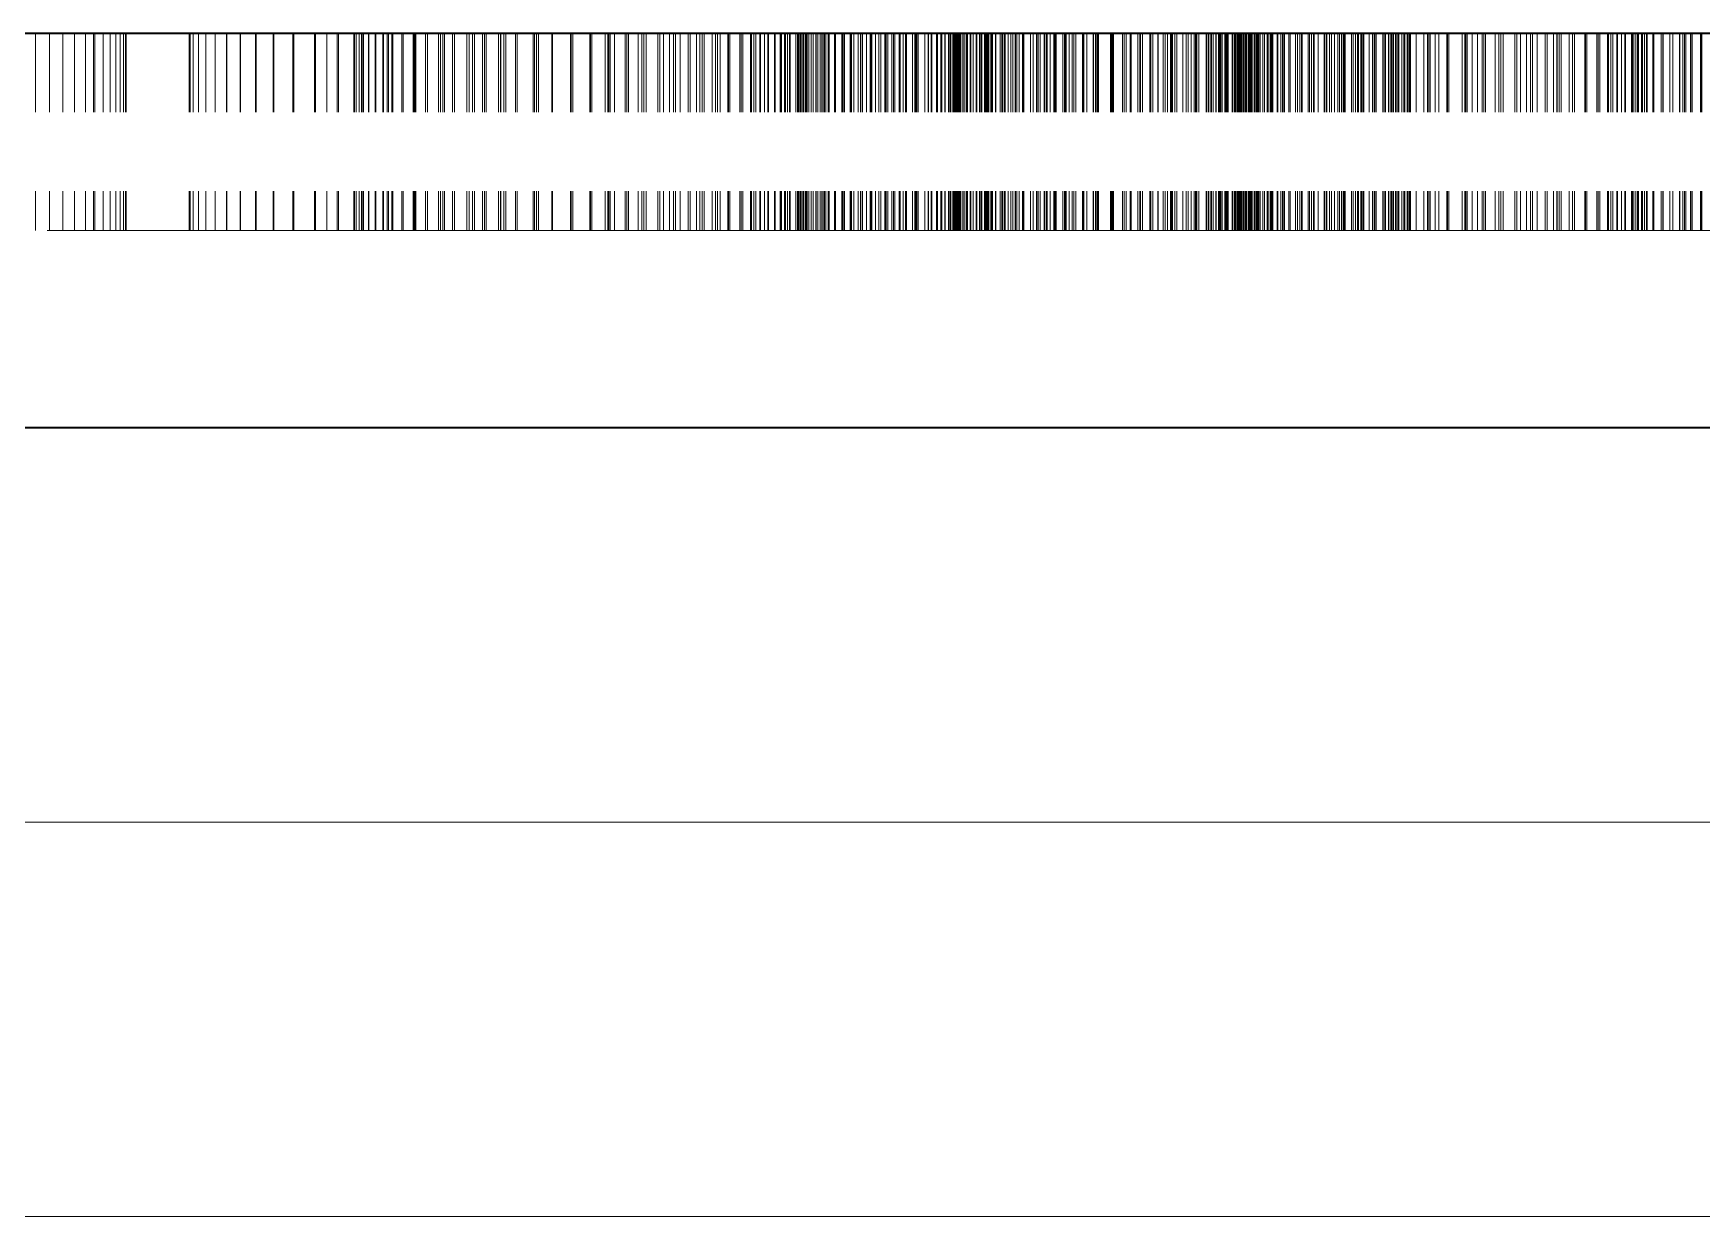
# Model space of a CAD drawing. Extents: x 23 to 587, y 4 to 413.
# Drawn here: x 110.662 to 112.778, y 247.85 to 249.35 of the extents above; entities that cross this region are included whole.
import ezdxf

# ---------------------------------------------------------------- set-up
doc = ezdxf.new("R2010")
doc.units = 0
doc.linetypes.add('DASHED', pattern=[15, 12, -3])
doc.layers.get('0').update_dxf_attribs({"lineweight": 13})

# ---------------------------------------------------------------- blocks, each defined once
blk = doc.blocks.new('BLOCK6915')
at = {"color": 7, "lineweight": 35}
for p, q in [((63, 70.5), (17, 70.5)), ((68, 69.5), (-68, 69.5)), ((63, 69.5), (17, 69.5))]:
    blk.add_line(p, q, dxfattribs=at)
at = {"color": 7, "linetype": 'DASHED', "lineweight": 13, "ltscale": 0.0125}
for p, q in [((41.9815, 70.5), (41.9815, 70)), ((42.0175, 70.5), (42.0175, 70)), ((42.0508, 70.5), (42.0508, 70)), ((42.0811, 70.5), (42.0811, 70)), ((42.1083, 70.5), (42.1083, 70)), ((42.1287, 70.5), (42.1287, 70)), ((42.1323, 70.5), (42.1323, 70)), ((42.1531, 70.5), (42.1531, 70)), ((42.1708, 70.5), (42.1708, 70)), ((42.1853, 70.5), (42.1853, 70)), ((42.1967, 70.5), (42.1967, 70)), ((42.2049, 70.5), (42.2049, 70)), ((42.2099, 70.5), (42.2099, 70)), ((42.2117, 70.5), (42.2117, 70)), ((42.3714, 70.5), (42.3714, 70)), ((42.374, 70.5), (42.374, 70)), ((42.374, 70.5), (42.374, 70)), ((42.3819, 70.5), (42.3819, 70)), ((42.382, 70.5), (42.382, 70)), ((42.3951, 70.5), (42.3951, 70)), ((42.3952, 70.5), (42.3952, 70)), ((42.4135, 70.5), (42.4135, 70)), ((42.4138, 70.5), (42.4138, 70)), ((42.4372, 70.5), (42.4372, 70)), ((42.4377, 70.5), (42.4377, 70)), ((42.4662, 70.5), (42.4662, 70)), ((42.4669, 70.5), (42.4669, 70)), ((42.5004, 70.5), (42.5004, 70)), ((42.5014, 70.5), (42.5014, 70)), ((42.5399, 70.5), (42.5399, 70)), ((42.5412, 70.5), (42.5412, 70)), ((42.5846, 70.5), (42.5846, 70)), ((42.5863, 70.5), (42.5863, 70)), ((42.6347, 70.5), (42.6347, 70)), ((42.6367, 70.5), (42.6367, 70)), ((42.6891, 70.5), (42.6891, 70)), ((42.6916, 70.5), (42.6916, 70)), ((42.7208, 70.5), (42.7208, 70)), ((42.7471, 70.5), (42.7471, 70)), ((42.7499, 70.5), (42.7499, 70)), ((42.7888, 70.5), (42.7888, 70)), ((42.7903, 70.5), (42.7903, 70)), ((42.7904, 70.5), (42.7904, 70)), ((42.7949, 70.5), (42.7949, 70)), ((42.795, 70.5), (42.795, 70)), ((42.8024, 70.5), (42.8024, 70)), ((42.8028, 70.5), (42.8028, 70)), ((42.8086, 70.5), (42.8086, 70)), ((42.8118, 70.5), (42.8118, 70)), ((42.813, 70.5), (42.813, 70)), ((42.8136, 70.5), (42.8136, 70)), ((42.8265, 70.5), (42.8265, 70)), ((42.8275, 70.5), (42.8275, 70)), ((42.8431, 70.5), (42.8431, 70)), ((42.8446, 70.5), (42.8446, 70)), ((42.8627, 70.5), (42.8627, 70)), ((42.8647, 70.5), (42.8647, 70)), ((42.8737, 70.5), (42.8737, 70)), ((42.8773, 70.5), (42.8773, 70)), ((42.8853, 70.5), (42.8853, 70)), ((42.8879, 70.5), (42.8879, 70)), ((42.9109, 70.5), (42.9109, 70)), ((42.9143, 70.5), (42.9143, 70)), ((42.9396, 70.5), (42.9396, 70)), ((42.9423, 70.5), (42.9423, 70)), ((42.9437, 70.5), (42.9437, 70)), ((42.9462, 70.5), (42.9462, 70)), ((42.9707, 70.5), (42.9707, 70)), ((42.9755, 70.5), (42.9755, 70)), ((43.0038, 70.5), (43.0038, 70)), ((43.0091, 70.5), (43.0091, 70)), ((43.0145, 70.5), (43.0145, 70)), ((43.0187, 70.5), (43.0187, 70)), ((43.0389, 70.5), (43.0389, 70)), ((43.0444, 70.5), (43.0444, 70)), ((43.076, 70.5), (43.076, 70)), ((43.0814, 70.5), (43.0814, 70)), ((43.0902, 70.5), (43.0902, 70)), ((43.0948, 70.5), (43.0948, 70)), ((43.1151, 70.5), (43.1151, 70)), ((43.1202, 70.5), (43.1202, 70)), ((43.1246, 70.5), (43.1246, 70)), ((43.1561, 70.5), (43.1561, 70)), ((43.1607, 70.5), (43.1607, 70)), ((43.1622, 70.5), (43.1622, 70)), ((43.1695, 70.5), (43.1695, 70)), ((43.1743, 70.5), (43.1743, 70)), ((43.1991, 70.5), (43.1991, 70)), ((43.2029, 70.5), (43.2029, 70)), ((43.2441, 70.5), (43.2441, 70)), ((43.2469, 70.5), (43.2469, 70)), ((43.2523, 70.5), (43.2523, 70)), ((43.2574, 70.5), (43.2574, 70)), ((43.291, 70.5), (43.291, 70)), ((43.2926, 70.5), (43.2926, 70)), ((43.3386, 70.5), (43.3386, 70)), ((43.34, 70.5), (43.34, 70)), ((43.34, 70.5), (43.34, 70)), ((43.3441, 70.5), (43.3441, 70)), ((43.3874, 70.5), (43.3874, 70)), ((43.389, 70.5), (43.389, 70)), ((43.3924, 70.5), (43.3924, 70)), ((43.426, 70.5), (43.426, 70)), ((43.4332, 70.5), (43.4332, 70)), ((43.436, 70.5), (43.436, 70)), ((43.4395, 70.5), (43.4395, 70)), ((43.4497, 70.5), (43.4497, 70)), ((43.4773, 70.5), (43.4773, 70)), ((43.4811, 70.5), (43.4811, 70)), ((43.4854, 70.5), (43.4854, 70)), ((43.5098, 70.5), (43.5098, 70)), ((43.5196, 70.5), (43.5196, 70)), ((43.5242, 70.5), (43.5242, 70)), ((43.5303, 70.5), (43.5303, 70)), ((43.5603, 70.5), (43.5603, 70)), ((43.5654, 70.5), (43.5654, 70)), ((43.574, 70.5), (43.574, 70)), ((43.5898, 70.5), (43.5898, 70)), ((43.5993, 70.5), (43.5993, 70)), ((43.6047, 70.5), (43.6047, 70)), ((43.6165, 70.5), (43.6165, 70)), ((43.6366, 70.5), (43.6366, 70)), ((43.6421, 70.5), (43.6421, 70)), ((43.6579, 70.5), (43.6579, 70)), ((43.6663, 70.5), (43.6663, 70)), ((43.6722, 70.5), (43.6722, 70)), ((43.6775, 70.5), (43.6775, 70)), ((43.6981, 70.5), (43.6981, 70)), ((43.7061, 70.5), (43.7061, 70)), ((43.7109, 70.5), (43.7109, 70)), ((43.718, 70.5), (43.718, 70)), ((43.7372, 70.5), (43.7372, 70)), ((43.7384, 70.5), (43.7384, 70)), ((43.739, 70.5), (43.739, 70)), ((43.7424, 70.5), (43.7424, 70)), ((43.7682, 70.5), (43.7682, 70)), ((43.7715, 70.5), (43.7715, 70)), ((43.7752, 70.5), (43.7752, 70)), ((43.7948, 70.5), (43.7948, 70)), ((43.7974, 70.5), (43.7974, 70)), ((43.8031, 70.5), (43.8031, 70)), ((43.8081, 70.5), (43.8081, 70)), ((43.8184, 70.5), (43.8184, 70)), ((43.8204, 70.5), (43.8204, 70)), ((43.8305, 70.5), (43.8305, 70)), ((43.8388, 70.5), (43.8388, 70)), ((43.8402, 70.5), (43.8402, 70)), ((43.856, 70.5), (43.856, 70)), ((43.857, 70.5), (43.857, 70)), ((43.8575, 70.5), (43.8575, 70)), ((43.8701, 70.5), (43.8701, 70)), ((43.8708, 70.5), (43.8708, 70)), ((43.8736, 70.5), (43.8736, 70)), ((43.8811, 70.5), (43.8811, 70)), ((43.8815, 70.5), (43.8815, 70)), ((43.884, 70.5), (43.884, 70)), ((43.889, 70.5), (43.889, 70)), ((43.8891, 70.5), (43.8891, 70)), ((43.8937, 70.5), (43.8937, 70)), ((43.8937, 70.5), (43.8937, 70)), ((43.8952, 70.5), (43.8952, 70)), ((43.9101, 70.5), (43.9101, 70)), ((43.9145, 70.5), (43.9145, 70)), ((43.9153, 70.5), (43.9153, 70)), ((43.9154, 70.5), (43.9154, 70)), ((43.9177, 70.5), (43.9177, 70)), ((43.9183, 70.5), (43.9183, 70)), ((43.9217, 70.5), (43.9217, 70)), ((43.9231, 70.5), (43.9231, 70)), ((43.9273, 70.5), (43.9273, 70)), ((43.9298, 70.5), (43.9298, 70)), ((43.9344, 70.5), (43.9344, 70)), ((43.9354, 70.5), (43.9354, 70)), ((43.9357, 70.5), (43.9357, 70)), ((43.9384, 70.5), (43.9384, 70)), ((43.9432, 70.5), (43.9432, 70)), ((43.9489, 70.5), (43.9489, 70)), ((43.9536, 70.5), (43.9536, 70)), ((43.9609, 70.5), (43.9609, 70)), ((43.9613, 70.5), (43.9613, 70)), ((43.9656, 70.5), (43.9656, 70)), ((43.9718, 70.5), (43.9718, 70)), ((43.9755, 70.5), (43.9755, 70)), ((43.9756, 70.5), (43.9756, 70)), ((43.9791, 70.5), (43.9791, 70)), ((43.9828, 70.5), (43.9828, 70)), ((43.9856, 70.5), (43.9856, 70)), ((43.9918, 70.5), (43.9918, 70)), ((43.9935, 70.5), (43.9935, 70)), ((43.9938, 70.5), (43.9938, 70)), ((43.9943, 70.5), (43.9943, 70)), ((44.0083, 70.5), (44.0083, 70)), ((44.0099, 70.5), (44.0099, 70)), ((44.01, 70.5), (44.01, 70)), ((44.0109, 70.5), (44.0109, 70)), ((44.0265, 70.5), (44.0265, 70)), ((44.0287, 70.5), (44.0287, 70)), ((44.0299, 70.5), (44.0299, 70)), ((44.0337, 70.5), (44.0337, 70)), ((44.0477, 70.5), (44.0477, 70)), ((44.048, 70.5), (44.048, 70)), ((44.0483, 70.5), (44.0483, 70)), ((44.0513, 70.5), (44.0513, 70)), ((44.0568, 70.5), (44.0568, 70)), ((44.068, 70.5), (44.068, 70)), ((44.0737, 70.5), (44.0737, 70)), ((44.0744, 70.5), (44.0744, 70)), ((44.0789, 70.5), (44.0789, 70)), ((44.0894, 70.5), (44.0894, 70)), ((44.0981, 70.5), (44.0981, 70)), ((44.099, 70.5), (44.099, 70)), ((44.1, 70.5), (44.1, 70)), ((44.1028, 70.5), (44.1028, 70)), ((44.1122, 70.5), (44.1122, 70)), ((44.1202, 70.5), (44.1202, 70)), ((44.1253, 70.5), (44.1253, 70)), ((44.1354, 70.5), (44.1354, 70)), ((44.1361, 70.5), (44.1361, 70)), ((44.1393, 70.5), (44.1393, 70)), ((44.1428, 70.5), (44.1428, 70)), ((44.1531, 70.5), (44.1531, 70)), ((44.1574, 70.5), (44.1574, 70)), ((44.1613, 70.5), (44.1613, 70)), ((44.1716, 70.5), (44.1716, 70)), ((44.1745, 70.5), (44.1745, 70)), ((44.1823, 70.5), (44.1823, 70)), ((44.1825, 70.5), (44.1825, 70)), ((44.1877, 70.5), (44.1877, 70)), ((44.1907, 70.5), (44.1907, 70)), ((44.2058, 70.5), (44.2058, 70)), ((44.2116, 70.5), (44.2116, 70)), ((44.2134, 70.5), (44.2134, 70)), ((44.2153, 70.5), (44.2153, 70)), ((44.2166, 70.5), (44.2166, 70)), ((44.2199, 70.5), (44.2199, 70)), ((44.2373, 70.5), (44.2373, 70)), ((44.2451, 70.5), (44.2451, 70)), ((44.2455, 70.5), (44.2455, 70)), ((44.246, 70.5), (44.246, 70)), ((44.2528, 70.5), (44.2528, 70)), ((44.2552, 70.5), (44.2552, 70)), ((44.2665, 70.5), (44.2665, 70)), ((44.2692, 70.5), (44.2692, 70)), ((44.2779, 70.5), (44.2779, 70)), ((44.2784, 70.5), (44.2784, 70)), ((44.2801, 70.5), (44.2801, 70)), ((44.2876, 70.5), (44.2876, 70)), ((44.2885, 70.5), (44.2885, 70)), ((44.2967, 70.5), (44.2967, 70)), ((44.3008, 70.5), (44.3008, 70)), ((44.3026, 70.5), (44.3026, 70)), ((44.3031, 70.5), (44.3031, 70)), ((44.3077, 70.5), (44.3077, 70)), ((44.3087, 70.5), (44.3087, 70)), ((44.3104, 70.5), (44.3104, 70)), ((44.3113, 70.5), (44.3113, 70)), ((44.3138, 70.5), (44.3138, 70)), ((44.3159, 70.5), (44.3159, 70)), ((44.3183, 70.5), (44.3183, 70)), ((44.3187, 70.5), (44.3187, 70)), ((44.3193, 70.5), (44.3193, 70)), ((44.32, 70.5), (44.32, 70)), ((44.3221, 70.5), (44.3221, 70)), ((44.3223, 70.5), (44.3223, 70)), ((44.325, 70.5), (44.325, 70)), ((44.3272, 70.5), (44.3272, 70)), ((44.3287, 70.5), (44.3287, 70)), ((44.3333, 70.5), (44.3333, 70)), ((44.3341, 70.5), (44.3341, 70)), ((44.3387, 70.5), (44.3387, 70)), ((44.343, 70.5), (44.343, 70)), ((44.3449, 70.5), (44.3449, 70)), ((44.352, 70.5), (44.352, 70)), ((44.3528, 70.5), (44.3528, 70)), ((44.3534, 70.5), (44.3534, 70)), ((44.3537, 70.5), (44.3537, 70)), ((44.3539, 70.5), (44.3539, 70)), ((44.3599, 70.5), (44.3599, 70)), ((44.3668, 70.5), (44.3668, 70)), ((44.3689, 70.5), (44.3689, 70)), ((44.3756, 70.5), (44.3756, 70)), ((44.379, 70.5), (44.379, 70)), ((44.3814, 70.5), (44.3814, 70)), ((44.3816, 70.5), (44.3816, 70)), ((44.3883, 70.5), (44.3883, 70)), ((44.3905, 70.5), (44.3905, 70)), ((44.3926, 70.5), (44.3926, 70)), ((44.3949, 70.5), (44.3949, 70)), ((44.3965, 70.5), (44.3965, 70)), ((44.3984, 70.5), (44.3984, 70)), ((44.4031, 70.5), (44.4031, 70)), ((44.4058, 70.5), (44.4058, 70)), ((44.4085, 70.5), (44.4085, 70)), ((44.4164, 70.5), (44.4164, 70)), ((44.417, 70.5), (44.417, 70)), ((44.4172, 70.5), (44.4172, 70)), ((44.4281, 70.5), (44.4281, 70)), ((44.4322, 70.5), (44.4322, 70)), ((44.4336, 70.5), (44.4336, 70)), ((44.438, 70.5), (44.438, 70)), ((44.44, 70.5), (44.44, 70)), ((44.441, 70.5), (44.441, 70)), ((44.4486, 70.5), (44.4486, 70)), ((44.4551, 70.5), (44.4551, 70)), ((44.4606, 70.5), (44.4606, 70)), ((44.4662, 70.5), (44.4662, 70)), ((44.4671, 70.5), (44.4671, 70)), ((44.4703, 70.5), (44.4703, 70)), ((44.4762, 70.5), (44.4762, 70)), ((44.4851, 70.5), (44.4851, 70)), ((44.4852, 70.5), (44.4852, 70)), ((44.4868, 70.5), (44.4868, 70)), ((44.4882, 70.5), (44.4882, 70)), ((44.5047, 70.5), (44.5047, 70)), ((44.5052, 70.5), (44.5052, 70)), ((44.5117, 70.5), (44.5117, 70)), ((44.5206, 70.5), (44.5206, 70)), ((44.5212, 70.5), (44.5212, 70)), ((44.5243, 70.5), (44.5243, 70)), ((44.5293, 70.5), (44.5293, 70)), ((44.5395, 70.5), (44.5395, 70)), ((44.5402, 70.5), (44.5402, 70)), ((44.5408, 70.5), (44.5408, 70)), ((44.5446, 70.5), (44.5446, 70)), ((44.5456, 70.5), (44.5456, 70)), ((44.5473, 70.5), (44.5473, 70)), ((44.5473, 70.5), (44.5473, 70)), ((44.5552, 70.5), (44.5552, 70)), ((44.5552, 70.5), (44.5552, 70)), ((44.5641, 70.5), (44.5641, 70)), ((44.5667, 70.5), (44.5667, 70)), ((44.5683, 70.5), (44.5683, 70)), ((44.5685, 70.5), (44.5685, 70)), ((44.5687, 70.5), (44.5687, 70)), ((44.5705, 70.5), (44.5705, 70)), ((44.5868, 70.5), (44.5868, 70)), ((44.5871, 70.5), (44.5871, 70)), ((44.591, 70.5), (44.591, 70)), ((44.5934, 70.5), (44.5934, 70)), ((44.5938, 70.5), (44.5938, 70)), ((44.5953, 70.5), (44.5953, 70)), ((44.6028, 70.5), (44.6028, 70)), ((44.6105, 70.5), (44.6105, 70)), ((44.611, 70.5), (44.611, 70)), ((44.6145, 70.5), (44.6145, 70)), ((44.6198, 70.5), (44.6198, 70)), ((44.637, 70.5), (44.637, 70)), ((44.6394, 70.5), (44.6394, 70)), ((44.6402, 70.5), (44.6402, 70)), ((44.6479, 70.5), (44.6479, 70)), ((44.664, 70.5), (44.664, 70)), ((44.6651, 70.5), (44.6651, 70)), ((44.67, 70.5), (44.67, 70)), ((44.6732, 70.5), (44.6732, 70)), ((44.6736, 70.5), (44.6736, 70)), ((44.6746, 70.5), (44.6746, 70)), ((44.6778, 70.5), (44.6778, 70)), ((44.7079, 70.5), (44.7079, 70)), ((44.7093, 70.5), (44.7093, 70)), ((44.7112, 70.5), (44.7112, 70)), ((44.7131, 70.5), (44.7131, 70)), ((44.7144, 70.5), (44.7144, 70)), ((44.7153, 70.5), (44.7153, 70)), ((44.7385, 70.5), (44.7385, 70)), ((44.7426, 70.5), (44.7426, 70)), ((44.7473, 70.5), (44.7473, 70)), ((44.7579, 70.5), (44.7579, 70)), ((44.7596, 70.5), (44.7596, 70)), ((44.7603, 70.5), (44.7603, 70)), ((44.777, 70.5), (44.777, 70)), ((44.7819, 70.5), (44.7819, 70)), ((44.7839, 70.5), (44.7839, 70)), ((44.7894, 70.5), (44.7894, 70)), ((44.8079, 70.5), (44.8079, 70)), ((44.8083, 70.5), (44.8083, 70)), ((44.8099, 70.5), (44.8099, 70)), ((44.81, 70.5), (44.81, 70)), ((44.8149, 70.5), (44.8149, 70)), ((44.828, 70.5), (44.828, 70)), ((44.8285, 70.5), (44.8285, 70)), ((44.8413, 70.5), (44.8413, 70)), ((44.8464, 70.5), (44.8464, 70)), ((44.852, 70.5), (44.852, 70)), ((44.86, 70.5), (44.86, 70)), ((44.8624, 70.5), (44.8624, 70)), ((44.8648, 70.5), (44.8648, 70)), ((44.8708, 70.5), (44.8708, 70)), ((44.8712, 70.5), (44.8712, 70)), ((44.8765, 70.5), (44.8765, 70)), ((44.8913, 70.5), (44.8913, 70)), ((44.8915, 70.5), (44.8915, 70)), ((44.8995, 70.5), (44.8995, 70)), ((44.905, 70.5), (44.905, 70)), ((44.9121, 70.5), (44.9121, 70)), ((44.9203, 70.5), (44.9203, 70)), ((44.9232, 70.5), (44.9232, 70)), ((44.9262, 70.5), (44.9262, 70)), ((44.9263, 70.5), (44.9263, 70)), ((44.927, 70.5), (44.927, 70)), ((44.932, 70.5), (44.932, 70)), ((44.9507, 70.5), (44.9507, 70)), ((44.9515, 70.5), (44.9515, 70)), ((44.9522, 70.5), (44.9522, 70)), ((44.9568, 70.5), (44.9568, 70)), ((44.9574, 70.5), (44.9574, 70)), ((44.9621, 70.5), (44.9621, 70)), ((44.9636, 70.5), (44.9636, 70)), ((44.9636, 70.5), (44.9636, 70)), ((44.9681, 70.5), (44.9681, 70)), ((44.9683, 70.5), (44.9683, 70)), ((44.9753, 70.5), (44.9753, 70)), ((44.9757, 70.5), (44.9757, 70)), ((44.976, 70.5), (44.976, 70)), ((44.9814, 70.5), (44.9814, 70)), ((44.9819, 70.5), (44.9819, 70)), ((44.983, 70.5), (44.983, 70)), ((44.9851, 70.5), (44.9851, 70)), ((44.9862, 70.5), (44.9862, 70)), ((44.9869, 70.5), (44.9869, 70)), ((44.9906, 70.5), (44.9906, 70)), ((44.9909, 70.5), (44.9909, 70)), ((44.9975, 70.5), (44.9975, 70)), ((44.9998, 70.5), (44.9998, 70)), ((45.0008, 70.5), (45.0008, 70)), ((45.0038, 70.5), (45.0038, 70)), ((45.0048, 70.5), (45.0048, 70)), ((45.0059, 70.5), (45.0059, 70)), ((45.0164, 70.5), (45.0164, 70)), ((45.0178, 70.5), (45.0178, 70)), ((45.0182, 70.5), (45.0182, 70)), ((45.0223, 70.5), (45.0223, 70)), ((45.0248, 70.5), (45.0248, 70)), ((45.0282, 70.5), (45.0282, 70)), ((45.0304, 70.5), (45.0304, 70)), ((45.0337, 70.5), (45.0337, 70)), ((45.036, 70.5), (45.036, 70)), ((45.038, 70.5), (45.038, 70)), ((45.0413, 70.5), (45.0413, 70)), ((45.0439, 70.5), (45.0439, 70)), ((45.0443, 70.5), (45.0443, 70)), ((45.0469, 70.5), (45.0469, 70)), ((45.0505, 70.5), (45.0505, 70)), ((45.0506, 70.5), (45.0506, 70)), ((45.0509, 70.5), (45.0509, 70)), ((45.0529, 70.5), (45.0529, 70)), ((45.0573, 70.5), (45.0573, 70)), ((45.0586, 70.5), (45.0586, 70)), ((45.0592, 70.5), (45.0592, 70)), ((45.0607, 70.5), (45.0607, 70)), ((45.0612, 70.5), (45.0612, 70)), ((45.0623, 70.5), (45.0623, 70)), ((45.0642, 70.5), (45.0642, 70)), ((45.0663, 70.5), (45.0663, 70)), ((45.0673, 70.5), (45.0673, 70)), ((45.072, 70.5), (45.072, 70)), ((45.0727, 70.5), (45.0727, 70)), ((45.0765, 70.5), (45.0765, 70)), ((45.0769, 70.5), (45.0769, 70)), ((45.0789, 70.5), (45.0789, 70)), ((45.0797, 70.5), (45.0797, 70)), ((45.0799, 70.5), (45.0799, 70)), ((45.0817, 70.5), (45.0817, 70)), ((45.0817, 70.5), (45.0817, 70)), ((45.0823, 70.5), (45.0823, 70)), ((45.0842, 70.5), (45.0842, 70)), ((45.0875, 70.5), (45.0875, 70)), ((45.0941, 70.5), (45.0941, 70)), ((45.0988, 70.5), (45.0988, 70)), ((45.1048, 70.5), (45.1048, 70)), ((45.1071, 70.5), (45.1071, 70)), ((45.1077, 70.5), (45.1077, 70)), ((45.1128, 70.5), (45.1128, 70)), ((45.1156, 70.5), (45.1156, 70)), ((45.1169, 70.5), (45.1169, 70)), ((45.1195, 70.5), (45.1195, 70)), ((45.1199, 70.5), (45.1199, 70)), ((45.1307, 70.5), (45.1307, 70)), ((45.1321, 70.5), (45.1321, 70)), ((45.1399, 70.5), (45.1399, 70)), ((45.144, 70.5), (45.144, 70)), ((45.1478, 70.5), (45.1478, 70)), ((45.1484, 70.5), (45.1484, 70)), ((45.1488, 70.5), (45.1488, 70)), ((45.16, 70.5), (45.16, 70)), ((45.1639, 70.5), (45.1639, 70)), ((45.1771, 70.5), (45.1771, 70)), ((45.1823, 70.5), (45.1823, 70)), ((45.1877, 70.5), (45.1877, 70)), ((45.1882, 70.5), (45.1882, 70)), ((45.192, 70.5), (45.192, 70)), ((45.1942, 70.5), (45.1942, 70)), ((45.2095, 70.5), (45.2095, 70)), ((45.2122, 70.5), (45.2122, 70)), ((45.2176, 70.5), (45.2176, 70)), ((45.223, 70.5), (45.223, 70)), ((45.2241, 70.5), (45.2241, 70)), ((45.2348, 70.5), (45.2348, 70)), ((45.2493, 70.5), (45.2493, 70)), ((45.2503, 70.5), (45.2503, 70)), ((45.2547, 70.5), (45.2547, 70)), ((45.2554, 70.5), (45.2554, 70)), ((45.2561, 70.5), (45.2561, 70)), ((45.2635, 70.5), (45.2635, 70)), ((45.268, 70.5), (45.268, 70)), ((45.276, 70.5), (45.276, 70)), ((45.2842, 70.5), (45.2842, 70)), ((45.2883, 70.5), (45.2883, 70)), ((45.2934, 70.5), (45.2934, 70)), ((45.2978, 70.5), (45.2978, 70)), ((45.3002, 70.5), (45.3002, 70)), ((45.3033, 70.5), (45.3033, 70)), ((45.3192, 70.5), (45.3192, 70)), ((45.3229, 70.5), (45.3229, 70)), ((45.3293, 70.5), (45.3293, 70)), ((45.3339, 70.5), (45.3339, 70)), ((45.3369, 70.5), (45.3369, 70)), ((45.3427, 70.5), (45.3427, 70)), ((45.344, 70.5), (45.344, 70)), ((45.3476, 70.5), (45.3476, 70)), ((45.3505, 70.5), (45.3505, 70)), ((45.3637, 70.5), (45.3637, 70)), ((45.3724, 70.5), (45.3724, 70)), ((45.3726, 70.5), (45.3726, 70)), ((45.3762, 70.5), (45.3762, 70)), ((45.3781, 70.5), (45.3781, 70)), ((45.3817, 70.5), (45.3817, 70)), ((45.3982, 70.5), (45.3982, 70)), ((45.4021, 70.5), (45.4021, 70)), ((45.4051, 70.5), (45.4051, 70)), ((45.4129, 70.5), (45.4129, 70)), ((45.4173, 70.5), (45.4173, 70)), ((45.4201, 70.5), (45.4201, 70)), ((45.4223, 70.5), (45.4223, 70)), ((45.4255, 70.5), (45.4255, 70)), ((45.4259, 70.5), (45.4259, 70)), ((45.4307, 70.5), (45.4307, 70)), ((45.4343, 70.5), (45.4343, 70)), ((45.4372, 70.5), (45.4372, 70)), ((45.4389, 70.5), (45.4389, 70)), ((45.4467, 70.5), (45.4467, 70)), ((45.4518, 70.5), (45.4518, 70)), ((45.4545, 70.5), (45.4545, 70)), ((45.4602, 70.5), (45.4602, 70)), ((45.4606, 70.5), (45.4606, 70)), ((45.461, 70.5), (45.461, 70)), ((45.4643, 70.5), (45.4643, 70)), ((45.4649, 70.5), (45.4649, 70)), ((45.4658, 70.5), (45.4658, 70)), ((45.4665, 70.5), (45.4665, 70)), ((45.4675, 70.5), (45.4675, 70)), ((45.4684, 70.5), (45.4684, 70)), ((45.4828, 70.5), (45.4828, 70)), ((45.5022, 70.5), (45.5022, 70)), ((45.5119, 70.5), (45.5119, 70)), ((45.5133, 70.5), (45.5133, 70)), ((45.5133, 70.5), (45.5133, 70)), ((45.5173, 70.5), (45.5173, 70)), ((45.5183, 70.5), (45.5183, 70)), ((45.5311, 70.5), (45.5311, 70)), ((45.5407, 70.5), (45.5407, 70)), ((45.5607, 70.5), (45.5607, 70)), ((45.5622, 70.5), (45.5622, 70)), ((45.5656, 70.5), (45.5656, 70)), ((45.5993, 70.5), (45.5993, 70)), ((45.6065, 70.5), (45.6065, 70)), ((45.6092, 70.5), (45.6092, 70)), ((45.6127, 70.5), (45.6127, 70)), ((45.6246, 70.5), (45.6246, 70)), ((45.6389, 70.5), (45.6389, 70)), ((45.6505, 70.5), (45.6505, 70)), ((45.6543, 70.5), (45.6543, 70)), ((45.6587, 70.5), (45.6587, 70)), ((45.683, 70.5), (45.683, 70)), ((45.6929, 70.5), (45.6929, 70)), ((45.6975, 70.5), (45.6975, 70)), ((45.7035, 70.5), (45.7035, 70)), ((45.7336, 70.5), (45.7336, 70)), ((45.7387, 70.5), (45.7387, 70)), ((45.7472, 70.5), (45.7472, 70)), ((45.7631, 70.5), (45.7631, 70)), ((45.7726, 70.5), (45.7726, 70)), ((45.778, 70.5), (45.778, 70)), ((45.7898, 70.5), (45.7898, 70)), ((45.8099, 70.5), (45.8099, 70)), ((45.8153, 70.5), (45.8153, 70)), ((45.8311, 70.5), (45.8311, 70)), ((45.8395, 70.5), (45.8395, 70)), ((45.8405, 70.5), (45.8405, 70)), ((45.8455, 70.5), (45.8455, 70)), ((45.8507, 70.5), (45.8507, 70)), ((45.8714, 70.5), (45.8714, 70)), ((45.8794, 70.5), (45.8794, 70)), ((45.8842, 70.5), (45.8842, 70)), ((45.9105, 70.5), (45.9105, 70)), ((45.9116, 70.5), (45.9116, 70)), ((45.9123, 70.5), (45.9123, 70)), ((45.9157, 70.5), (45.9157, 70)), ((45.9414, 70.5), (45.9414, 70)), ((45.9447, 70.5), (45.9447, 70)), ((45.9484, 70.5), (45.9484, 70)), ((45.9681, 70.5), (45.9681, 70)), ((45.9707, 70.5), (45.9707, 70)), ((45.9763, 70.5), (45.9763, 70)), ((45.9814, 70.5), (45.9814, 70)), ((45.9916, 70.5), (45.9916, 70)), ((45.992, 70.5), (45.992, 70)), ((45.9936, 70.5), (45.9936, 70)), ((46.0038, 70.5), (46.0038, 70)), ((46.012, 70.5), (46.012, 70)), ((46.0135, 70.5), (46.0135, 70)), ((46.0293, 70.5), (46.0293, 70)), ((46.0303, 70.5), (46.0303, 70)), ((46.0307, 70.5), (46.0307, 70)), ((46.0323, 70.5), (46.0323, 70)), ((46.0337, 70.5), (46.0337, 70)), ((46.0337, 70.5), (46.0337, 70)), ((46.0381, 70.5), (46.0381, 70)), ((46.0381, 70.5), (46.0381, 70)), ((46.0434, 70.5), (46.0434, 70)), ((46.0441, 70.5), (46.0441, 70)), ((46.0454, 70.5), (46.0454, 70)), ((46.0455, 70.5), (46.0455, 70)), ((46.0469, 70.5), (46.0469, 70)), ((46.0544, 70.5), (46.0544, 70)), ((46.0547, 70.5), (46.0547, 70)), ((46.0557, 70.5), (46.0557, 70)), ((46.0558, 70.5), (46.0558, 70)), ((46.0573, 70.5), (46.0573, 70)), ((46.0622, 70.5), (46.0622, 70)), ((46.0624, 70.5), (46.0624, 70)), ((46.0669, 70.5), (46.0669, 70)), ((46.067, 70.5), (46.067, 70)), ((46.0685, 70.5), (46.0685, 70)), ((46.0688, 70.5), (46.0688, 70)), ((46.0691, 70.5), (46.0691, 70)), ((46.0833, 70.5), (46.0833, 70)), ((46.0849, 70.5), (46.0849, 70)), ((46.0853, 70.5), (46.0853, 70)), ((46.1039, 70.5), (46.1039, 70)), ((46.1041, 70.5), (46.1041, 70)), ((46.1044, 70.5), (46.1044, 70)), ((46.1087, 70.5), (46.1087, 70)), ((46.109, 70.5), (46.109, 70)), ((46.1259, 70.5), (46.1259, 70)), ((46.1265, 70.5), (46.1265, 70)), ((46.1341, 70.5), (46.1341, 70)), ((46.1508, 70.5), (46.1508, 70)), ((46.1516, 70.5), (46.1516, 70)), ((46.1589, 70.5), (46.1589, 70)), ((46.1638, 70.5), (46.1638, 70)), ((46.1668, 70.5), (46.1668, 70)), ((46.1786, 70.5), (46.1786, 70)), ((46.1796, 70.5), (46.1796, 70)), ((46.1831, 70.5), (46.1831, 70)), ((46.2041, 70.5), (46.2041, 70)), ((46.2049, 70.5), (46.2049, 70)), ((46.207, 70.5), (46.207, 70))]:
    blk.add_line(p, q, dxfattribs=at)
at = {"color": 7, "lineweight": 35, "ltscale": 3.7775e-05}
blk.add_line((42.7903, 70.5), (42.7888, 70.5), dxfattribs=at)
at = {"color": 7, "lineweight": 35, "ltscale": 0.0001131}
for p, q in [((42.7949, 70.5), (42.7903, 70.5)), ((44.9681, 70.5), (44.9636, 70.5))]:
    blk.add_line(p, q, dxfattribs=at)
at = {"color": 7, "lineweight": 35, "ltscale": 0.00018845}
for p, q in [((42.8024, 70.5), (42.7949, 70.5)), ((44.9757, 70.5), (44.9681, 70.5))]:
    blk.add_line(p, q, dxfattribs=at)
at = {"color": 7, "lineweight": 35, "ltscale": 0.000263775}
for p, q in [((42.813, 70.5), (42.8024, 70.5)), ((44.9862, 70.5), (44.9757, 70.5))]:
    blk.add_line(p, q, dxfattribs=at)
at = {"color": 7, "lineweight": 35, "ltscale": 0.00033915}
blk.add_line((42.8265, 70.5), (42.813, 70.5), dxfattribs=at)
at = {"color": 7, "lineweight": 35, "ltscale": 0.00041465}
blk.add_line((42.8431, 70.5), (42.8265, 70.5), dxfattribs=at)
at = {"color": 7, "lineweight": 35, "ltscale": 0.0004898}
blk.add_line((42.8627, 70.5), (42.8431, 70.5), dxfattribs=at)
at = {"color": 7, "lineweight": 35, "ltscale": 0.00056535}
blk.add_line((42.8853, 70.5), (42.8627, 70.5), dxfattribs=at)
at = {"color": 7, "lineweight": 35, "ltscale": 0.000640675}
for p, q in [((42.9109, 70.5), (42.8853, 70.5)), ((45.0842, 70.5), (45.0586, 70.5))]:
    blk.add_line(p, q, dxfattribs=at)
at = {"color": 7, "lineweight": 35, "ltscale": 0.000716025}
for p, q in [((42.9396, 70.5), (42.9109, 70.5)), ((45.1128, 70.5), (45.0842, 70.5))]:
    blk.add_line(p, q, dxfattribs=at)
at = {"color": 7, "lineweight": 35, "ltscale": 0.000778575}
for p, q in [((42.9707, 70.5), (42.9396, 70.5)), ((45.144, 70.5), (45.1128, 70.5))]:
    blk.add_line(p, q, dxfattribs=at)
at = {"color": 7, "lineweight": 35, "ltscale": 0.000827975}
blk.add_line((43.0038, 70.5), (42.9707, 70.5), dxfattribs=at)
at = {"color": 7, "lineweight": 35, "ltscale": 0.000877375}
for p, q in [((43.0389, 70.5), (43.0038, 70.5)), ((45.2122, 70.5), (45.1771, 70.5))]:
    blk.add_line(p, q, dxfattribs=at)
at = {"color": 7, "lineweight": 35, "ltscale": 0.000926775}
blk.add_line((43.076, 70.5), (43.0389, 70.5), dxfattribs=at)
at = {"color": 7, "lineweight": 35, "ltscale": 0.000976375}
blk.add_line((43.1151, 70.5), (43.076, 70.5), dxfattribs=at)
at = {"color": 7, "lineweight": 35, "ltscale": 0.001026}
for p, q in [((43.1561, 70.5), (43.1151, 70.5)), ((45.3293, 70.5), (45.2883, 70.5))]:
    blk.add_line(p, q, dxfattribs=at)
at = {"color": 7, "lineweight": 35, "ltscale": 0.001075}
for p, q in [((43.1991, 70.5), (43.1561, 70.5)), ((45.3724, 70.5), (45.3293, 70.5))]:
    blk.add_line(p, q, dxfattribs=at)
at = {"color": 7, "lineweight": 35, "ltscale": 0.001125}
for p, q in [((43.2441, 70.5), (43.1991, 70.5)), ((45.4173, 70.5), (45.3724, 70.5))]:
    blk.add_line(p, q, dxfattribs=at)
at = {"color": 7, "lineweight": 35, "ltscale": 0.001174}
for p, q in [((43.291, 70.5), (43.2441, 70.5)), ((45.4643, 70.5), (45.4173, 70.5))]:
    blk.add_line(p, q, dxfattribs=at)
at = {"color": 7, "lineweight": 35, "ltscale": 0.001224}
for p, q in [((43.34, 70.5), (43.291, 70.5)), ((43.389, 70.5), (43.34, 70.5)), ((45.5133, 70.5), (45.4643, 70.5)), ((45.5622, 70.5), (45.5133, 70.5))]:
    blk.add_line(p, q, dxfattribs=at)
at = {"color": 7, "lineweight": 35, "ltscale": 0.001175}
blk.add_line((43.436, 70.5), (43.389, 70.5), dxfattribs=at)
at = {"color": 7, "lineweight": 35, "ltscale": 0.001127}
for p, q in [((43.4811, 70.5), (43.436, 70.5)), ((45.6543, 70.5), (45.6092, 70.5))]:
    blk.add_line(p, q, dxfattribs=at)
at = {"color": 7, "lineweight": 35, "ltscale": 0.001079}
for p, q in [((43.5242, 70.5), (43.4811, 70.5)), ((45.6975, 70.5), (45.6543, 70.5))]:
    blk.add_line(p, q, dxfattribs=at)
at = {"color": 7, "lineweight": 35, "ltscale": 0.00103}
for p, q in [((43.5654, 70.5), (43.5242, 70.5)), ((45.7387, 70.5), (45.6975, 70.5))]:
    blk.add_line(p, q, dxfattribs=at)
at = {"color": 7, "lineweight": 35, "ltscale": 0.0009819}
for p, q in [((43.6047, 70.5), (43.5654, 70.5)), ((45.778, 70.5), (45.7387, 70.5))]:
    blk.add_line(p, q, dxfattribs=at)
at = {"color": 7, "lineweight": 35, "ltscale": 0.00093365}
blk.add_line((43.6421, 70.5), (43.6047, 70.5), dxfattribs=at)
at = {"color": 7, "lineweight": 35, "ltscale": 0.000885}
for p, q in [((43.6775, 70.5), (43.6421, 70.5)), ((45.8507, 70.5), (45.8153, 70.5))]:
    blk.add_line(p, q, dxfattribs=at)
at = {"color": 7, "lineweight": 35, "ltscale": 0.000836575}
blk.add_line((43.7109, 70.5), (43.6775, 70.5), dxfattribs=at)
at = {"color": 7, "lineweight": 35, "ltscale": 0.0007883}
blk.add_line((43.7424, 70.5), (43.7109, 70.5), dxfattribs=at)
at = {"color": 7, "lineweight": 35, "ltscale": 0.00072575}
for p, q in [((43.7715, 70.5), (43.7424, 70.5)), ((45.9447, 70.5), (45.9157, 70.5))]:
    blk.add_line(p, q, dxfattribs=at)
at = {"color": 7, "lineweight": 35, "ltscale": 0.000649275}
blk.add_line((43.7974, 70.5), (43.7715, 70.5), dxfattribs=at)
at = {"color": 7, "lineweight": 35, "ltscale": 0.00057315}
blk.add_line((43.8204, 70.5), (43.7974, 70.5), dxfattribs=at)
at = {"color": 7, "lineweight": 35, "ltscale": 0.000496475}
blk.add_line((43.8402, 70.5), (43.8204, 70.5), dxfattribs=at)
at = {"color": 7, "lineweight": 35, "ltscale": 0.0004202}
blk.add_line((43.857, 70.5), (43.8402, 70.5), dxfattribs=at)
at = {"color": 7, "lineweight": 35, "ltscale": 0.0003439}
blk.add_line((43.8708, 70.5), (43.857, 70.5), dxfattribs=at)
at = {"color": 7, "lineweight": 35, "ltscale": 0.0002672}
blk.add_line((43.8815, 70.5), (43.8708, 70.5), dxfattribs=at)
at = {"color": 7, "lineweight": 35, "ltscale": 0.000191125}
blk.add_line((43.8891, 70.5), (43.8815, 70.5), dxfattribs=at)
at = {"color": 7, "lineweight": 35, "ltscale": 0.000114625}
for p, q in [((43.8937, 70.5), (43.8891, 70.5)), ((46.067, 70.5), (46.0624, 70.5))]:
    blk.add_line(p, q, dxfattribs=at)
at = {"color": 7, "lineweight": 35, "ltscale": 3.815e-05}
blk.add_line((43.8952, 70.5), (43.8937, 70.5), dxfattribs=at)
at = {"color": 7, "lineweight": 35, "ltscale": 3.7575e-05}
blk.add_line((44.9636, 70.5), (44.9621, 70.5), dxfattribs=at)
at = {"color": 7, "lineweight": 35, "ltscale": 0.000339325}
blk.add_line((44.9998, 70.5), (44.9862, 70.5), dxfattribs=at)
at = {"color": 7, "lineweight": 35, "ltscale": 0.000414475}
blk.add_line((45.0164, 70.5), (44.9998, 70.5), dxfattribs=at)
at = {"color": 7, "lineweight": 35, "ltscale": 0.00049}
blk.add_line((45.036, 70.5), (45.0164, 70.5), dxfattribs=at)
at = {"color": 7, "lineweight": 35, "ltscale": 0.000565325}
blk.add_line((45.0586, 70.5), (45.036, 70.5), dxfattribs=at)
at = {"color": 7, "lineweight": 35, "ltscale": 0.0008278}
blk.add_line((45.1771, 70.5), (45.144, 70.5), dxfattribs=at)
at = {"color": 7, "lineweight": 35, "ltscale": 0.000926975}
blk.add_line((45.2493, 70.5), (45.2122, 70.5), dxfattribs=at)
at = {"color": 7, "lineweight": 35, "ltscale": 0.000976175}
blk.add_line((45.2883, 70.5), (45.2493, 70.5), dxfattribs=at)
at = {"color": 7, "lineweight": 35, "ltscale": 0.001176}
blk.add_line((45.6092, 70.5), (45.5622, 70.5), dxfattribs=at)
at = {"color": 7, "lineweight": 35, "ltscale": 0.00093345}
blk.add_line((45.8153, 70.5), (45.778, 70.5), dxfattribs=at)
at = {"color": 7, "lineweight": 35, "ltscale": 0.000836775}
blk.add_line((45.8842, 70.5), (45.8507, 70.5), dxfattribs=at)
at = {"color": 7, "lineweight": 35, "ltscale": 0.0007881}
blk.add_line((45.9157, 70.5), (45.8842, 70.5), dxfattribs=at)
at = {"color": 7, "lineweight": 35, "ltscale": 0.00064945}
blk.add_line((45.9707, 70.5), (45.9447, 70.5), dxfattribs=at)
at = {"color": 7, "lineweight": 35, "ltscale": 0.000572975}
blk.add_line((45.9936, 70.5), (45.9707, 70.5), dxfattribs=at)
at = {"color": 7, "lineweight": 35, "ltscale": 0.000496675}
blk.add_line((46.0135, 70.5), (45.9936, 70.5), dxfattribs=at)
at = {"color": 7, "lineweight": 35, "ltscale": 0.000420175}
blk.add_line((46.0303, 70.5), (46.0135, 70.5), dxfattribs=at)
at = {"color": 7, "lineweight": 35, "ltscale": 0.0003437}
blk.add_line((46.0441, 70.5), (46.0303, 70.5), dxfattribs=at)
at = {"color": 7, "lineweight": 35, "ltscale": 0.000267425}
blk.add_line((46.0547, 70.5), (46.0441, 70.5), dxfattribs=at)
at = {"color": 7, "lineweight": 35, "ltscale": 0.000190925}
blk.add_line((46.0624, 70.5), (46.0547, 70.5), dxfattribs=at)
at = {"color": 7, "lineweight": 35, "ltscale": 3.835e-05}
blk.add_line((46.0685, 70.5), (46.067, 70.5), dxfattribs=at)
at = {"color": 7, "linetype": 'DASHED', "lineweight": 13, "ltscale": 0.009516}
blk.add_line((42.2117, 70), (41.8311, 70), dxfattribs=at)
at = {"color": 7, "linetype": 'DASHED', "lineweight": 13, "ltscale": 0.003991}
blk.add_line((42.3714, 70), (42.2117, 70), dxfattribs=at)
at = {"color": 7, "linetype": 'DASHED', "lineweight": 13, "ltscale": 6.6375e-05}
for p, q in [((42.374, 70), (42.3714, 70)), ((44.5473, 70), (44.5446, 70))]:
    blk.add_line(p, q, dxfattribs=at)
at = {"color": 7, "linetype": 'DASHED', "lineweight": 13, "ltscale": 0.000198925}
for p, q in [((42.382, 70), (42.374, 70)), ((44.5552, 70), (44.5473, 70))]:
    blk.add_line(p, q, dxfattribs=at)
at = {"color": 7, "linetype": 'DASHED', "lineweight": 13, "ltscale": 0.0003317}
for p, q in [((42.3952, 70), (42.382, 70)), ((44.5685, 70), (44.5552, 70))]:
    blk.add_line(p, q, dxfattribs=at)
at = {"color": 7, "linetype": 'DASHED', "lineweight": 13, "ltscale": 0.00046425}
blk.add_line((42.4138, 70), (42.3952, 70), dxfattribs=at)
at = {"color": 7, "linetype": 'DASHED', "lineweight": 13, "ltscale": 0.000597175}
blk.add_line((42.4377, 70), (42.4138, 70), dxfattribs=at)
at = {"color": 7, "linetype": 'DASHED', "lineweight": 13, "ltscale": 0.000729575}
blk.add_line((42.4669, 70), (42.4377, 70), dxfattribs=at)
at = {"color": 7, "linetype": 'DASHED', "lineweight": 13, "ltscale": 0.0008625}
blk.add_line((42.5014, 70), (42.4669, 70), dxfattribs=at)
at = {"color": 7, "linetype": 'DASHED', "lineweight": 13, "ltscale": 0.00099505}
for p, q in [((42.5412, 70), (42.5014, 70)), ((44.7144, 70), (44.6746, 70))]:
    blk.add_line(p, q, dxfattribs=at)
at = {"color": 7, "linetype": 'DASHED', "lineweight": 13, "ltscale": 0.001128}
for p, q in [((42.5863, 70), (42.5412, 70)), ((44.7596, 70), (44.7144, 70))]:
    blk.add_line(p, q, dxfattribs=at)
at = {"color": 7, "linetype": 'DASHED', "lineweight": 13, "ltscale": 0.00126}
for p, q in [((42.6367, 70), (42.5863, 70)), ((44.81, 70), (44.7596, 70))]:
    blk.add_line(p, q, dxfattribs=at)
at = {"color": 7, "linetype": 'DASHED', "lineweight": 13, "ltscale": 0.001371}
for p, q in [((42.6916, 70), (42.6367, 70)), ((44.4085, 70), (44.3537, 70)), ((44.8648, 70), (44.81, 70))]:
    blk.add_line(p, q, dxfattribs=at)
at = {"color": 7, "linetype": 'DASHED', "lineweight": 13, "ltscale": 0.001459}
for p, q in [((42.7499, 70), (42.6916, 70)), ((44.9232, 70), (44.8648, 70))]:
    blk.add_line(p, q, dxfattribs=at)
at = {"color": 7, "linetype": 'DASHED', "lineweight": 13, "ltscale": 0.001547}
blk.add_line((42.8118, 70), (42.7499, 70), dxfattribs=at)
at = {"color": 7, "linetype": 'DASHED', "lineweight": 13, "ltscale": 0.001636}
for p, q in [((42.8773, 70), (42.8118, 70)), ((45.0505, 70), (44.9851, 70))]:
    blk.add_line(p, q, dxfattribs=at)
at = {"color": 7, "linetype": 'DASHED', "lineweight": 13, "ltscale": 0.001724}
for p, q in [((42.9462, 70), (42.8773, 70)), ((45.1195, 70), (45.0505, 70))]:
    blk.add_line(p, q, dxfattribs=at)
at = {"color": 7, "linetype": 'DASHED', "lineweight": 13, "ltscale": 0.001813}
for p, q in [((43.0187, 70), (42.9462, 70)), ((45.192, 70), (45.1195, 70))]:
    blk.add_line(p, q, dxfattribs=at)
at = {"color": 7, "linetype": 'DASHED', "lineweight": 13, "ltscale": 0.001901}
for p, q in [((43.0948, 70), (43.0187, 70)), ((45.268, 70), (45.192, 70))]:
    blk.add_line(p, q, dxfattribs=at)
at = {"color": 7, "linetype": 'DASHED', "lineweight": 13, "ltscale": 0.001989}
for p, q in [((43.1743, 70), (43.0948, 70)), ((45.3476, 70), (45.268, 70))]:
    blk.add_line(p, q, dxfattribs=at)
at = {"color": 7, "linetype": 'DASHED', "lineweight": 13, "ltscale": 0.002078}
for p, q in [((43.2574, 70), (43.1743, 70)), ((45.4307, 70), (45.3476, 70))]:
    blk.add_line(p, q, dxfattribs=at)
at = {"color": 7, "linetype": 'DASHED', "lineweight": 13, "ltscale": 0.002166}
for p, q in [((43.3441, 70), (43.2574, 70)), ((45.5173, 70), (45.4307, 70))]:
    blk.add_line(p, q, dxfattribs=at)
at = {"color": 7, "linetype": 'DASHED', "lineweight": 13, "ltscale": 0.001207}
for p, q in [((43.3924, 70), (43.3441, 70)), ((45.5656, 70), (45.5173, 70))]:
    blk.add_line(p, q, dxfattribs=at)
at = {"color": 7, "linetype": 'DASHED', "lineweight": 13, "ltscale": 0.001178}
for p, q in [((43.4395, 70), (43.3924, 70)), ((45.6127, 70), (45.5656, 70))]:
    blk.add_line(p, q, dxfattribs=at)
at = {"color": 7, "linetype": 'DASHED', "lineweight": 13, "ltscale": 0.001149}
for p, q in [((43.4854, 70), (43.4395, 70)), ((45.6587, 70), (45.6127, 70))]:
    blk.add_line(p, q, dxfattribs=at)
at = {"color": 7, "linetype": 'DASHED', "lineweight": 13, "ltscale": 0.001121}
for p, q in [((43.5303, 70), (43.4854, 70)), ((45.7035, 70), (45.6587, 70))]:
    blk.add_line(p, q, dxfattribs=at)
at = {"color": 7, "linetype": 'DASHED', "lineweight": 13, "ltscale": 0.001092}
for p, q in [((43.574, 70), (43.5303, 70)), ((45.7472, 70), (45.7035, 70))]:
    blk.add_line(p, q, dxfattribs=at)
at = {"color": 7, "linetype": 'DASHED', "lineweight": 13, "ltscale": 0.001063}
blk.add_line((43.6165, 70), (43.574, 70), dxfattribs=at)
at = {"color": 7, "linetype": 'DASHED', "lineweight": 13, "ltscale": 0.001035}
for p, q in [((43.6579, 70), (43.6165, 70)), ((45.8311, 70), (45.7898, 70))]:
    blk.add_line(p, q, dxfattribs=at)
at = {"color": 7, "linetype": 'DASHED', "lineweight": 13, "ltscale": 0.001006}
for p, q in [((43.6981, 70), (43.6579, 70)), ((45.8714, 70), (45.8311, 70))]:
    blk.add_line(p, q, dxfattribs=at)
at = {"color": 7, "linetype": 'DASHED', "lineweight": 13, "ltscale": 0.000977325}
blk.add_line((43.7372, 70), (43.6981, 70), dxfattribs=at)
at = {"color": 7, "linetype": 'DASHED', "lineweight": 13, "ltscale": 0.0009489}
blk.add_line((43.7752, 70), (43.7372, 70), dxfattribs=at)
at = {"color": 7, "linetype": 'DASHED', "lineweight": 13, "ltscale": 0.00069695}
blk.add_line((43.8031, 70), (43.7752, 70), dxfattribs=at)
at = {"color": 7, "linetype": 'DASHED', "lineweight": 13, "ltscale": 0.000685675}
blk.add_line((43.8305, 70), (43.8031, 70), dxfattribs=at)
at = {"color": 7, "linetype": 'DASHED', "lineweight": 13, "ltscale": 0.00067445}
for p, q in [((43.8575, 70), (43.8305, 70)), ((46.0307, 70), (46.0038, 70))]:
    blk.add_line(p, q, dxfattribs=at)
at = {"color": 7, "linetype": 'DASHED', "lineweight": 13, "ltscale": 0.000663375}
blk.add_line((43.884, 70), (43.8575, 70), dxfattribs=at)
at = {"color": 7, "linetype": 'DASHED', "lineweight": 13, "ltscale": 0.000651925}
for p, q in [((43.9101, 70), (43.884, 70)), ((46.0833, 70), (46.0573, 70))]:
    blk.add_line(p, q, dxfattribs=at)
at = {"color": 7, "linetype": 'DASHED', "lineweight": 13, "ltscale": 0.000640675}
for p, q in [((43.9357, 70), (43.9101, 70)), ((46.109, 70), (46.0833, 70))]:
    blk.add_line(p, q, dxfattribs=at)
at = {"color": 7, "linetype": 'DASHED', "lineweight": 13, "ltscale": 0.000629425}
for p, q in [((43.9609, 70), (43.9357, 70)), ((46.1341, 70), (46.109, 70))]:
    blk.add_line(p, q, dxfattribs=at)
at = {"color": 7, "linetype": 'DASHED', "lineweight": 13, "ltscale": 0.000618175}
for p, q in [((43.9856, 70), (43.9609, 70)), ((46.1589, 70), (46.1341, 70))]:
    blk.add_line(p, q, dxfattribs=at)
at = {"color": 7, "linetype": 'DASHED', "lineweight": 13, "ltscale": 0.000606925}
for p, q in [((44.0099, 70), (43.9856, 70)), ((46.1831, 70), (46.1589, 70))]:
    blk.add_line(p, q, dxfattribs=at)
at = {"color": 7, "linetype": 'DASHED', "lineweight": 13, "ltscale": 0.000595675}
for p, q in [((44.0337, 70), (44.0099, 70)), ((46.207, 70), (46.1831, 70))]:
    blk.add_line(p, q, dxfattribs=at)
at = {"color": 7, "linetype": 'DASHED', "lineweight": 13, "ltscale": 0.000577525}
blk.add_line((44.0568, 70), (44.0337, 70), dxfattribs=at)
at = {"color": 7, "linetype": 'DASHED', "lineweight": 13, "ltscale": 0.00055275}
blk.add_line((44.0789, 70), (44.0568, 70), dxfattribs=at)
at = {"color": 7, "linetype": 'DASHED', "lineweight": 13, "ltscale": 0.000527775}
blk.add_line((44.1, 70), (44.0789, 70), dxfattribs=at)
at = {"color": 7, "linetype": 'DASHED', "lineweight": 13, "ltscale": 0.000502975}
blk.add_line((44.1202, 70), (44.1, 70), dxfattribs=at)
at = {"color": 7, "linetype": 'DASHED', "lineweight": 13, "ltscale": 0.000477975}
blk.add_line((44.1393, 70), (44.1202, 70), dxfattribs=at)
at = {"color": 7, "linetype": 'DASHED', "lineweight": 13, "ltscale": 0.000453}
blk.add_line((44.1574, 70), (44.1393, 70), dxfattribs=at)
at = {"color": 7, "linetype": 'DASHED', "lineweight": 13, "ltscale": 0.0004282}
blk.add_line((44.1745, 70), (44.1574, 70), dxfattribs=at)
at = {"color": 7, "linetype": 'DASHED', "lineweight": 13, "ltscale": 0.0004034}
blk.add_line((44.1907, 70), (44.1745, 70), dxfattribs=at)
at = {"color": 7, "linetype": 'DASHED', "lineweight": 13, "ltscale": 0.000378425}
blk.add_line((44.2058, 70), (44.1907, 70), dxfattribs=at)
at = {"color": 7, "linetype": 'DASHED', "lineweight": 13, "ltscale": 0.000353425}
blk.add_line((44.2199, 70), (44.2058, 70), dxfattribs=at)
at = {"color": 7, "linetype": 'DASHED', "lineweight": 13, "ltscale": 0.0004341}
blk.add_line((44.2373, 70), (44.2199, 70), dxfattribs=at)
at = {"color": 7, "linetype": 'DASHED', "lineweight": 13, "ltscale": 0.000388525}
blk.add_line((44.2528, 70), (44.2373, 70), dxfattribs=at)
at = {"color": 7, "linetype": 'DASHED', "lineweight": 13, "ltscale": 0.000342775}
blk.add_line((44.2665, 70), (44.2528, 70), dxfattribs=at)
at = {"color": 7, "linetype": 'DASHED', "lineweight": 13, "ltscale": 0.00029715}
blk.add_line((44.2784, 70), (44.2665, 70), dxfattribs=at)
at = {"color": 7, "linetype": 'DASHED', "lineweight": 13, "ltscale": 0.0002514}
blk.add_line((44.2885, 70), (44.2784, 70), dxfattribs=at)
at = {"color": 7, "linetype": 'DASHED', "lineweight": 13, "ltscale": 0.0002056}
blk.add_line((44.2967, 70), (44.2885, 70), dxfattribs=at)
at = {"color": 7, "linetype": 'DASHED', "lineweight": 13, "ltscale": 0.000160025}
blk.add_line((44.3031, 70), (44.2967, 70), dxfattribs=at)
at = {"color": 7, "linetype": 'DASHED', "lineweight": 13, "ltscale": 0.001277}
blk.add_line((44.3537, 70), (44.3026, 70), dxfattribs=at)
at = {"color": 7, "linetype": 'DASHED', "lineweight": 13, "ltscale": 0.00011425}
blk.add_line((44.3077, 70), (44.3031, 70), dxfattribs=at)
at = {"color": 7, "linetype": 'DASHED', "lineweight": 13, "ltscale": 6.8475e-05}
blk.add_line((44.3104, 70), (44.3077, 70), dxfattribs=at)
at = {"color": 7, "linetype": 'DASHED', "lineweight": 13, "ltscale": 0.001051}
blk.add_line((44.3949, 70), (44.3528, 70), dxfattribs=at)
at = {"color": 7, "linetype": 'DASHED', "lineweight": 13, "ltscale": 0.001464}
blk.add_line((44.4671, 70), (44.4085, 70), dxfattribs=at)
at = {"color": 7, "linetype": 'DASHED', "lineweight": 13, "ltscale": 0.001557}
blk.add_line((44.5293, 70), (44.4671, 70), dxfattribs=at)
at = {"color": 7, "linetype": 'DASHED', "lineweight": 13, "ltscale": 0.000382281}
blk.add_line((44.5446, 70), (44.5293, 70), dxfattribs=at)
at = {"color": 7, "linetype": 'DASHED', "lineweight": 13, "ltscale": 0.000464425}
blk.add_line((44.5871, 70), (44.5685, 70), dxfattribs=at)
at = {"color": 7, "linetype": 'DASHED', "lineweight": 13, "ltscale": 0.000597}
blk.add_line((44.611, 70), (44.5871, 70), dxfattribs=at)
at = {"color": 7, "linetype": 'DASHED', "lineweight": 13, "ltscale": 0.00072975}
blk.add_line((44.6402, 70), (44.611, 70), dxfattribs=at)
at = {"color": 7, "linetype": 'DASHED', "lineweight": 13, "ltscale": 0.000862325}
blk.add_line((44.6746, 70), (44.6402, 70), dxfattribs=at)
at = {"color": 7, "linetype": 'DASHED', "lineweight": 13, "ltscale": 0.001548}
blk.add_line((44.9851, 70), (44.9232, 70), dxfattribs=at)
at = {"color": 7, "linetype": 'DASHED', "lineweight": 13, "ltscale": 0.001064}
blk.add_line((45.7898, 70), (45.7472, 70), dxfattribs=at)
at = {"color": 7, "linetype": 'DASHED', "lineweight": 13, "ltscale": 0.0009775}
blk.add_line((45.9105, 70), (45.8714, 70), dxfattribs=at)
at = {"color": 7, "linetype": 'DASHED', "lineweight": 13, "ltscale": 0.000948925}
blk.add_line((45.9484, 70), (45.9105, 70), dxfattribs=at)
at = {"color": 7, "linetype": 'DASHED', "lineweight": 13, "ltscale": 0.000696925}
blk.add_line((45.9763, 70), (45.9484, 70), dxfattribs=at)
at = {"color": 7, "linetype": 'DASHED', "lineweight": 13, "ltscale": 0.0006857}
blk.add_line((46.0038, 70), (45.9763, 70), dxfattribs=at)
at = {"color": 7, "linetype": 'DASHED', "lineweight": 13, "ltscale": 0.000663175}
blk.add_line((46.0573, 70), (46.0307, 70), dxfattribs=at)
at = {"color": 7, "linetype": 'DASHED', "lineweight": 13, "ltscale": 0.000577725}
blk.add_line((46.2301, 70), (46.207, 70), dxfattribs=at)
at = {"color": 7, "linetype": 'DASHED', "lineweight": 13}
for p, q in [((68, 68.5), (-68, 68.5)), ((68, 67.5), (-68, 67.5)), ((68, 67.5), (-68, 67.5)), ((-68, 67.5), (68, 67.5))]:
    blk.add_line(p, q, dxfattribs=at)
at = {"color": 7, "lineweight": 13}
blk.add_line((68, 67.5), (-68, 67.5), dxfattribs=at)

msp = doc.modelspace()

# ---------------------------------------------------------------- block references
at = {"lineweight": 0, "xscale": 0.5, "yscale": 0.5, "zscale": 0.5}
msp.add_blockref('BLOCK6915', (89.6743, 214.1001), dxfattribs=at)

doc.saveas('drawing.dxf')
